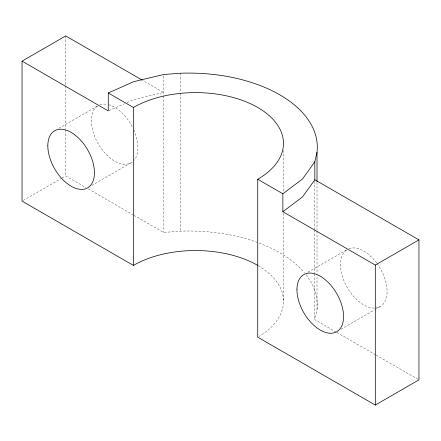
<?xml version="1.0" encoding="UTF-8"?>
<svg xmlns="http://www.w3.org/2000/svg" width="441" height="441" viewBox="0 0 441 441"><rect width="100%" height="100%" fill="white"/><g stroke="black" fill="none" stroke-linecap="round" stroke-linejoin="round"><path stroke-width="0.33" stroke-dasharray="2.21 1.65" d="M336.24 332.112L314.824 319.742L317.013 310.139L317.013 274.434M58.829 128.353L97.577 105.983M23.23 200.435L61.569 178.296M62.159 177.96L65.698 175.915L85.874 187.563M91.8 185.457L131.142 162.74M307.95 272.18L346.698 249.81M340.921 329.284L374.299 310.012M374.894 309.67L380.263 306.572M108.888 110.636L124.483 103.729M126.975 102.626L133.838 99.589L163.611 92.467L142.845 80.477M133.943 215.313L163.611 232.446L180.248 231.178A128.359 74.105 0 0 1 304.329 272.643M88.25 188.935L133.347 214.971M336.836 332.453L375.512 354.785M376.107 355.126L418.95 379.861M317.013 182.425L317.013 230.494M317.013 231.178L317.013 273.751M314.824 181.141L314.824 229.171M314.824 229.855L314.824 273.084M314.824 273.773L314.824 319.742M283.48 150.238L283.48 192.122M283.48 213.405L283.48 301.297M180.248 73.256L180.248 92.483M180.248 93.167L180.248 231.178M163.611 75.846L163.611 95.212M163.611 95.895L163.611 232.446M65.698 35.936L65.698 85.339M65.698 86.028L65.698 129.257M65.698 129.941L65.698 175.915M306.048 274.765A128.359 74.105 0 0 1 317.013 310.139M258.349 265.763A87.919 50.759 0 0 1 258.961 336.461M374.244 308.116A32.97 19.035 60 0 1 345.105 283.354A32.97 19.035 60 0 1 346.769 249.793M348.985 248.674A32.97 19.035 60 0 1 376.625 262.974M377.016 263.503A32.97 19.035 60 0 1 375.434 308.061M132.179 162.062A32.97 19.035 60 0 1 98.718 144.631A32.97 19.035 60 0 1 98.172 105.636M99.864 104.842A32.97 19.035 60 0 1 107.328 104.407M108.624 104.704A32.97 19.035 60 0 1 132.41 126.991M133.844 129.985A32.97 19.035 60 0 1 134.042 160.331"/><path stroke-width="0.66" d="M108.266 92.968L133.403 107.477A87.919 50.759 0 0 1 257.731 107.477A87.919 50.759 0 0 1 257.731 179.261L257.731 337.189L375.302 405.064L418.95 379.861L418.95 239.882L375.302 265.085L282.868 211.719L302.487 196.956L314.824 179.768L314.824 161.819L317.013 152.217A128.359 74.105 0 0 0 180.248 73.256L163.611 74.518L133.838 81.64L108.266 92.968L108.266 110.917L22.05 61.139L22.05 201.118L133.403 265.405A87.919 50.759 0 0 1 257.731 265.405M314.824 161.819L302.487 179.013L282.868 193.775L282.868 211.719M22.05 61.139L65.698 35.936L142.25 80.13M314.824 179.768L418.95 239.882M257.731 179.261L282.868 193.775M375.302 265.085L375.302 405.064M317.013 152.217L317.013 181.742M133.403 107.477L133.403 265.405M47.826 145.855A32.97 19.035 60 0 0 82.798 189.354A32.97 19.035 60 0 0 82.798 142.73A32.97 19.035 60 0 0 47.826 145.855M296.947 289.682A32.97 19.035 60 0 0 331.919 333.187A32.97 19.035 60 0 0 331.919 286.562A32.97 19.035 60 0 0 296.947 289.682"/></g></svg>
